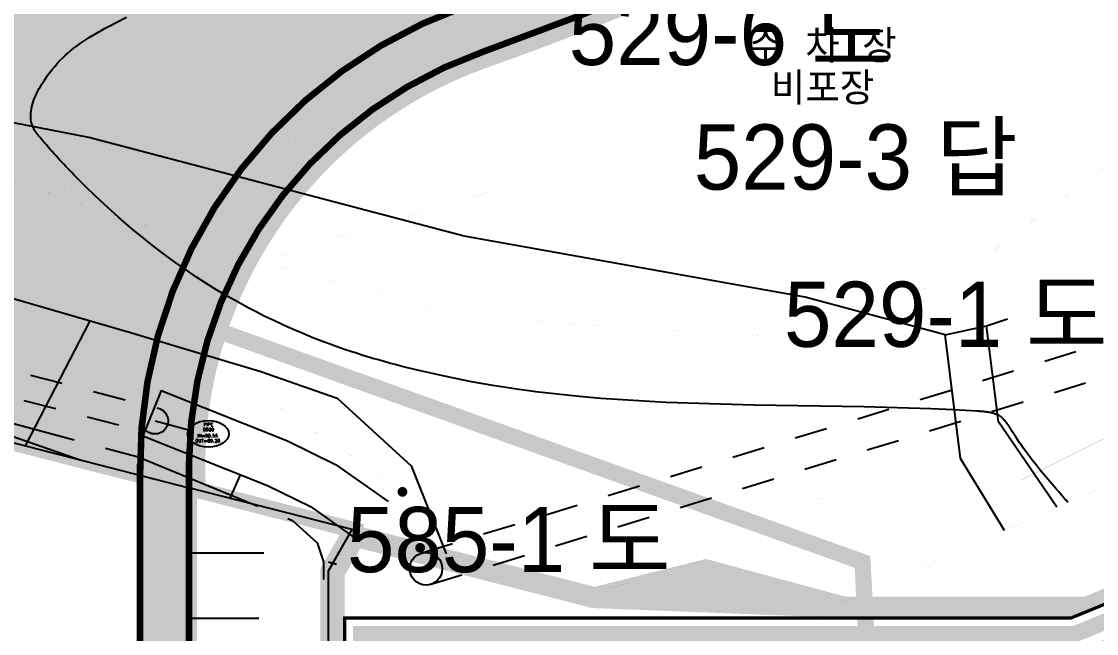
# Model space of a CAD drawing. Header units: millimetres. Extents: x 9 to 403, y 12 to 283.
# Drawn here: x 103.42 to 136.38, y 237.34 to 256.11 of the extents above; entities that cross this region are included whole.
import ezdxf
from ezdxf.enums import TextEntityAlignment as Align

# ---------------------------------------------------------------- set-up
doc = ezdxf.new("R2010")
doc.units = ezdxf.units.MM
for name, pattern in [('AD0023', [6, 5, -1]), ('CENTER', [2, 1.25, -0.25, 0.25, -0.25]), ('HIDDEN', [2, 1, -1]), ('PHANTOM2', [12.5, 10, -0.5, 0.5, -0.5, 0.5, -0.5])]:
    doc.linetypes.add(name, pattern=pattern)
for name, color, linetype in [('-0', 7, 'Continuous'), ('0_상수', 5, 'Continuous'), ('1-5CON', 30, 'Continuous'), ('1-ROAD', 1, 'Continuous'), ('1-TEXT', 7, 'Continuous'), ('1-U형측구', 7, 'Continuous'), ('1-구조물상세', 7, 'Continuous'), ('1-배수관', 134, 'HIDDEN'), ('1-비포장', 1, 'Continuous'), ('1-옹벽', 4, 'Continuous'), ('1-휀스', 7, 'FENCELINE1'), ('AD0023', 1, 'AD0023'), ('CE-SLOP-FILL', 1, 'Continuous'), ('DA001', 3, 'Continuous'), ('LSMD_CONT_LDREG_41500', 1, 'Continuous'), ('가구1', 5, 'Continuous'), ('도로해치', 253, 'Continuous'), ('사업부지', 7, 'Continuous'), ('성토옹벽', 6, 'Continuous'), ('솔리드', 7, 'PHANTOM2')]:
    doc.layers.add(name, color=color, linetype=linetype)
doc.styles.add('ghs', font='romans.shx', dxfattribs={"bigfont": 'ghs.shx'})
doc.styles.add('HY헤드라인', font='H2HDRM.TTF')
doc.linetypes.add('FENCELINE1', pattern='A,0.25,-0.1,[133,ltypeshp.shx,S=0.1,R=0,X=-0.1,Y=0],-0.1,1', length=1.45)

# ---------------------------------------------------------------- blocks, each defined once
blk = doc.blocks.new('사면')
at = {"layer": 'CE-SLOP-FILL', "color": 8}
for p, q in [((298615.1735231939, 360314.5210822361), (298617.4698092385, 360314.5210759303)), ((298615.1735177018, 360312.5210822361), (298617.310812007, 360312.5210763669))]:
    blk.add_line(p, q, dxfattribs=at)
at = {"layer": '가구1', "color": 8, "ltscale": 3}
blk.add_lwpolyline([(298615.173528686, 360316.5210822361), (298615.173504376, 360307.6683904797), (298615.173504376, 360300.3566508733, 0.2213497797253906), (298618.91366314, 360292.3220664743, -0.2213497797352663), (298619.4479715349, 360291.174268703)], format="xyb", dxfattribs=at)
at = {"layer": '가구1', "color": 8, "ltscale": 3, "flags": 128}
blk.add_lwpolyline([(298619.4478098827, 360291.1742687052), (298619.4481263777, 360313.9660454968), (298620.1751263776, 360315.2350454961), (298615.1735286818, 360316.5195574158)], dxfattribs=at)

msp = doc.modelspace()

# ---------------------------------------------------------------- hatches: boundary and pattern name
at = {"layer": '사업부지', "linetype": 'Continuous'}
h = msp.add_hatch(dxfattribs=at)
h.set_pattern_fill('AR-HBONE', color=8, scale=0.1, style=0)
h.set_pattern_definition([(45, (-264162.2288607929, -408044.1227390573), (0, 0.565685424949238), [1.200000000000001, -0.4000000000000004]), (135, (-264161.9460180823, -408043.8398963449), (0, 0.565685424949238), [1.2, -0.4])])
edge = h.paths.add_edge_path()
edge.add_arc((42.12451014179612, 403.1516220995514), 167.8763729078396, 305.04704411984983, 307.70786931805213, ccw=False)
edge.add_arc((86.21545630950357, 343.6343522246285), 93.85116634003488, 299.4516781452446, 303.87560990241093, ccw=False)
edge.add_arc((86.21545632440473, 343.6343521650239), 93.85116628061864, 295.5043352587089, 299.45167815493414, ccw=False)
edge.add_arc((86.21545632440473, 343.6343521445348), 93.85116626187155, 289.50436403232584, 295.5043352643316, ccw=False)
edge.add_arc((122.0577194716396, 242.443418398249), 13.50000000372458, 109.504364028656, 179.5711671861231)
edge.add_line((108.5580975737038, 242.5444588062643), (108.5580712433519, 232.9560848322986))
edge.add_line((108.5580712433519, 232.9560848322986), (108.5580712433519, 225.6443452264472))
edge.add_arc((119.0580712433519, 225.6443452292411), 10.5, 180, 229.9246559549909)
edge.add_arc((111.3325384135904, 216.4619630460917), 1.500000001419938, 3.9239267835000646e-07, 49.92465644921782, ccw=False)
edge.add_line((112.8325384135904, 216.4619630554049), (112.8325384135904, 215.385556758131))
edge.add_arc((119.0580712433519, 225.6443452366917), 12.00000000259576, 180.0000000489142, 238.74858291482678, ccw=False)
edge.add_line((107.0580712433519, 225.6443452264472), (107.0580712433519, 242.5461493290319))
edge.add_line((107.0580712433519, 242.5461493290319), (107.0598004337015, 242.1935692268713))
edge.add_arc((122.0577194716396, 242.4434184019743), 15.00000000262144, 109.5043640337733, 180.9543976849643, ccw=False)
edge.add_arc((86.21545632440473, 343.6343522190406), 92.35116633281284, 289.5043640166975, 295.5043352487222)
edge.add_arc((86.21545632440473, 343.6343521482601), 92.35116626892258, 295.5043352676297, 299.451678163788)
edge.add_arc((86.21545632440473, 343.6343520784109), 92.35116620876262, 299.4516781848099, 303.8661131559016)
edge.add_arc((42.12451014179612, 403.1516223277255), 166.3763730910781, 305.0523343342352, 305.9903592438725)
edge.add_arc((42.12524332363034, 403.1505942444606), 166.375110389872, 305.990363001407, 306.3711597208951)
edge.add_arc((144.3460389103356, 264.3554659585758), 6.00000001322138, 85.62546798903583, 126.37116155438889, ccw=False)
at = {"layer": '솔리드'}
h = msp.add_hatch(color=253, dxfattribs=at)
edge = h.paths.add_edge_path()
edge.add_line((64.08367423970128, 282.5870417121156), (55.60083212215329, 282.5870417093216))
edge.add_line((55.60083212215329, 282.5870417093216), (56.76612620312596, 276.1838504771991))
edge.add_line((56.76612620312596, 276.1838504771991), (56.96147021908189, 275.5762201573058))
edge.add_line((56.96147021908189, 275.5762201573058), (56.97315868992234, 273.8351623134046))
edge.add_line((56.97315868992234, 273.8351623134046), (56.70717270929242, 271.7933946808158))
edge.add_line((56.70717270929242, 271.7933946808158), (56.3130308713379, 270.1164889267935))
edge.add_line((56.3130308713379, 270.1164889267935), (55.93425292033578, 269.422347455035))
edge.add_line((55.93425292033578, 269.422347455035), (39.18300758559133, 267.3951009854032))
edge.add_line((39.18300758559133, 267.3951009854032), (25.72524774331475, 265.8147321732073))
edge.add_line((25.72524774331475, 265.8147321732073), (21.89082052070523, 264.7464956433802))
edge.add_line((21.89082052070523, 264.7464956433802), (15.47544749338056, 262.6152772528409))
edge.add_line((15.47544749338056, 262.6152772528409), (15.47544749338056, 253.874119225639))
edge.add_line((15.47544749338056, 253.874119225639), (24.71161598224069, 254.9066335267677))
edge.add_line((24.71161598224069, 254.9066335267677), (26.3011113728943, 255.0353532123669))
edge.add_line((26.3011113728943, 255.0353532123669), (32.15791005153085, 255.5096454180135))
edge.add_line((32.15791005153085, 255.5096454180135), (36.38042305666829, 255.5020278047128))
edge.add_line((36.38042305666829, 255.5020278047128), (46.55284182984258, 251.7336701785504))
edge.add_line((46.55284182984258, 251.7336701785504), (76.58325885493184, 251.6794938908248))
edge.add_arc((76.55619818229104, 236.6795182681932), 15.00000003118771, 78.46304093438943, 89.89663578860677, ccw=False)
edge.add_line((79.55619821209336, 251.3764567558943), (79.55619821209336, 250.8216539227693))
edge.add_arc((81.5561981971922, 250.8216539199753), 2, 180, 226.7599299931512)
edge.add_line((80.18608470518018, 249.3646745036646), (80.64101714152719, 249.0605974232136))
edge.add_line((80.64101714152719, 249.0605974232136), (96.55001732963945, 244.8925973751872))
edge.add_line((96.55001732963945, 244.8925973751872), (109.0789508696261, 241.6749126610636))
edge.add_arc((122.0561982120934, 242.4437113904684), 13.00000000283957, 109.50436407979521, 183.3903568226307, ccw=False)
edge.add_arc((86.21393503505612, 343.634645113471), 94.35116625476604, 289.5043640466723, 303.8787157517178)
edge.add_arc((42.12371973950292, 403.1508862615852), 168.3751109129444, 305.0453031663802, 307.8752507476966)
edge.add_arc((144.3445176358881, 264.355758964765), 5.999999991632645, 18.07421790772878, 78.9291071887377, ccw=False)
edge.add_arc((180.2132580753031, 276.0616085824846), 31.73053745405447, 198.0742180429171, 211.3369522482945)
edge.add_line((153.1114573653402, 259.559505520138), (156.1008899535599, 261.3797507628157))
edge.add_arc((180.2132581945124, 276.0616083058818), 28.23053742190248, 182.3087426959179, 211.336951702403, ccw=False)
edge.add_arc((158.0007661904755, 275.1660676167636), 5.999999997156491, 126.1506389510659, 182.3087428414468, ccw=False)
edge.add_arc((199.4916721757116, 218.3748101682692), 76.33308041939395, 122.73177354833709, 126.1512910509303, ccw=False)
edge.add_line((158.2178489144507, 282.5870417121156), (137.0631814028683, 282.5870417139782))
edge.add_line((137.0631814028683, 282.5870417139782), (133.6807665701571, 280.3583113921164))
edge.add_arc((86.21393507975961, 343.6346451497926), 79.10116627093758, 284.97397416578605, 306.87544963241874, ccw=False)
edge.add_arc((86.44776192564393, 360.9857282030686), 95.91831179850092, 277.1446857016844, 282.1599337332252, ccw=False)
edge.add_line((98.37763756770516, 265.812199292454), (97.44783203560735, 265.7022857784583))
edge.add_line((97.44783203560735, 265.7022857784583), (91.89151907224084, 267.6660974107041))
edge.add_line((91.89151907224084, 267.6660974107041), (90.01044330257798, 267.8985688236831))
edge.add_line((90.01044330257798, 267.8985688236831), (71.74873097497846, 268.1902366063847))
edge.add_line((71.74873097497846, 268.1902366063847), (68.85864921171094, 272.0771605127781))
edge.add_line((68.85864921171094, 272.0771605127781), (67.40558009106542, 274.7495277949898))
edge.add_line((67.40558009106542, 274.7495277949898), (65.53801833350087, 278.9409176322921))
edge.add_line((65.53801833350087, 278.9409176322921), (64.55770245451356, 281.8246044318481))
edge.add_line((64.55770245451356, 281.8246044318481), (64.08367423970128, 282.5870417055963))
at = {"layer": '솔리드', "linetype": 'Continuous'}
h = msp.add_hatch(dxfattribs=at)
h.set_pattern_fill('CROSS', color=8, scale=3, style=0)
h.set_pattern_definition([(0, (-296696.9569723642, -354727.4611663663), (0.75, 0.75), [0.375, -1.125]), (90, (-296696.7694723642, -354727.6486663663), (-0.7499999999999999, 0.75), [0.375, -1.125])])
edge = h.paths.add_edge_path()
edge.add_line((132.3701780035707, 236.8150489718361), (130.3788605334784, 236.0000489742202))
edge.add_line((130.3788605334784, 236.0000489742202), (127.8685123304102, 233.0523044947009))
edge.add_line((127.8685123304102, 233.0523044947009), (134.974273132052, 231.1980644519032))
edge.add_arc((135.3530137055867, 232.6494622533033), 1.49999999998355, 255.3748733595067, 345.3748733595068)
edge.add_line((136.8044115069869, 232.2707216797686), (137.7386382550548, 235.850836256676))
edge.add_line((137.7386382550548, 235.850836256676), (165.6133562654803, 228.5769609095702))
edge.add_line((165.6133562654803, 228.5769609095702), (164.6794301477574, 224.9979983987693))
edge.add_arc((166.1308279491576, 224.6192578253509), 1.499999999954156, 165.3748733638094, 255.3748733460374)
edge.add_line((165.7520873752736, 223.167860024009), (166.1309459355042, 223.0677668066752))
edge.add_line((166.1309459355042, 223.0677668066752), (164.6159836413652, 217.2621756010163))
edge.add_line((164.6159836413652, 217.2621756010163), (150.9728443079592, 220.8223369922895))
edge.add_arc((150.5941037344245, 219.3709391908893), 1.49999999998355, 75.37487335950675, 165.3748733595068)
edge.add_line((149.1427059330243, 219.7496797644241), (148.9154615867964, 218.8788410756212))
edge.add_line((148.9154615867964, 218.8788410756212), (226.3233443289727, 198.6793438202991))
edge.add_line((226.3233443289727, 198.6793438202991), (229.0411688208777, 197.971162234881))
edge.add_line((229.0411688208777, 197.971162234881), (223.6459461276035, 205.3510073214826))
edge.add_line((223.6459461276035, 205.3510073214826), (224.4532195183646, 205.9411849833383))
edge.add_line((224.4532195183646, 205.9411849833383), (229.6382601203594, 198.8488370702077))
edge.add_line((229.6382601203594, 198.8488370702077), (247.8255485755589, 194.1028135111379))
edge.add_line((247.8255485755589, 194.1028135111379), (240.705720973151, 166.8184292348275))
edge.add_line((240.705720973151, 166.8184292348275), (240.9413488888612, 166.7569424105865))
edge.add_line((240.9413488888612, 166.7569424105865), (232.0283216965116, 132.600713896955))
edge.add_line((232.0283216965116, 132.600713896955), (238.1725724348879, 130.9973789771726))
edge.add_line((238.1725724348879, 130.9973789771726), (235.6728849219588, 121.4181534165806))
edge.add_line((235.6728849219588, 121.4181534165806), (229.5286341835825, 123.0214883364212))
edge.add_line((229.5286341835825, 123.0214883364212), (226.2462162374367, 110.4427072974328))
edge.add_line((226.2462162374367, 110.4427072974328), (221.9843617183004, 111.5548331635479))
edge.add_line((221.9843617183004, 111.5548331635479), (220.4576315927051, 105.7041456418052))
edge.add_line((220.4576315927051, 105.7041456418052), (220.9693092478054, 104.5090782890735))
edge.add_line((220.9693092478054, 104.5090782890735), (204.2784179538802, 97.3627395495829))
edge.add_line((204.2784179538802, 97.3627395495829), (194.5517234001971, 95.46812370679675))
edge.add_line((194.5517234001971, 95.46812370679675), (192.6598351602523, 94.82560470657756))
edge.add_line((192.6598351602523, 94.82560470657756), (177.1782584211986, 98.865503464575))
edge.add_line((177.1782584211986, 98.865503464575), (178.4883340030873, 103.8859347604854))
edge.add_line((178.4883340030873, 103.8859347604854), (178.0534221823408, 103.9994244958331))
edge.add_arc((174.6447570654062, 90.93684429539701), 13.49999997674929, 75.37487353076725, 135.1861170693452)
edge.add_arc((152.6533314913476, 112.7858077935349), 17.50000009944609, 223.5788865521241, 315.1862383782775, ccw=False)
edge.add_line((139.9758775305316, 100.7221365218107), (113.9183488303178, 128.1054396786318))
edge.add_arc((135.2889154406229, 148.4413410053063), 29.5000000002327, 165.3748733599285, 223.5788823728236, ccw=False)
edge.add_line((106.7447586791903, 155.8899056180786), (116.409319440202, 192.9261336334572))
edge.add_arc((108.1847318988374, 195.0723302168013), 8.499999999995753, 345.3748733597984, 56.78516630010513)
edge.add_line((112.8408605458761, 202.1836216622438), (112.8408605458761, 201.7470489728554))
edge.add_line((112.8408605458761, 201.7470489728554), (114.5898605289484, 195.9540489731995))
edge.add_line((114.5898605289484, 195.9540489731995), (113.0298605265642, 188.105048973736))
edge.add_line((113.0298605265642, 188.105048973736), (109.1958605351473, 180.7730489732754))
edge.add_line((109.1958605351473, 180.7730489732754), (102.3668605240608, 170.0360489726705))
edge.add_line((102.3668605240608, 170.0360489726705), (99.3078605237032, 158.1610489726705))
edge.add_line((99.3078605237032, 158.1610489726705), (99.80486053252469, 145.6480489733918))
edge.add_line((99.80486053252469, 145.6480489733918), (102.6728605331817, 138.3410489724307))
edge.add_line((102.6728605331817, 138.3410489724307), (116.1458605232264, 124.1780489726049))
edge.add_line((116.1458605232264, 124.1780489726049), (117.9538605513598, 120.9130489711357))
edge.add_line((117.9538605513598, 120.9130489711357), (121.9418605271575, 113.7110489723096))
edge.add_line((121.9418605271575, 113.7110489723096), (132.1468605249619, 102.9990489724847))
edge.add_line((132.1468605249619, 102.9990489724847), (140.2478605355799, 96.50804897331966))
edge.add_line((140.2478605355799, 96.50804897331966), (147.2718605253111, 89.445048972481))
edge.add_line((147.2718605253111, 89.445048972481), (148.9418605270411, 79.60304897340814))
edge.add_line((148.9418605270411, 79.60304897340814), (151.8628605458151, 78.43204897326052))
edge.add_line((151.8628605458151, 78.43204897326052), (155.079860523584, 77.17604897233525))
edge.add_line((155.079860523584, 77.17604897233525), (155.0038605334784, 89.0780489730356))
edge.add_line((155.0038605334784, 89.0780489730356), (157.204860523584, 93.18504897381047))
edge.add_line((157.204860523584, 93.18504897381047), (166.4058605285908, 95.18304897441396))
edge.add_line((166.4058605285908, 95.18304897441396), (172.1738605352665, 103.5280489713592))
edge.add_line((172.1738605352665, 103.5280489713592), (173.4398605378891, 99.37804897378066))
edge.add_line((173.4398605378891, 99.37804897378066), (171.4838605376507, 92.82204897205213))
edge.add_line((171.4838605376507, 92.82204897205213), (178.411860525849, 88.61604897361815))
edge.add_line((178.411860525849, 88.61604897361815), (177.7508605273987, 84.92604897233525))
edge.add_line((177.7508605273987, 84.92604897233525), (177.9468605371738, 84.77704897305796))
edge.add_line((177.9468605371738, 84.77704897305796), (234.2218605282332, 108.8610489719255))
edge.add_line((234.2218605282332, 108.8610489719255), (242.6848605426575, 130.4990489740563))
edge.add_line((242.6848605426575, 130.4990489740563), (242.0418605508829, 143.3690489732368))
edge.add_line((242.0418605508829, 143.3690489732368), (251.7628605368162, 199.0430489728866))
edge.add_line((251.7628605368162, 199.0430489728866), (243.9418605270411, 196.5350489734379))
edge.add_line((243.9418605270411, 196.5350489734379), (242.5778605345484, 198.0860489723678))
edge.add_line((242.5778605345484, 198.0860489723678), (236.8838605434947, 201.1860489731595))
edge.add_line((236.8838605434947, 201.1860489731595), (229.373860523462, 203.926048972277))
edge.add_line((229.373860523462, 203.926048972277), (222.2438605282304, 210.4660489733038))
edge.add_line((222.2438605282304, 210.4660489733038), (207.3038605447008, 214.586048973532))
edge.add_line((207.3038605447008, 214.586048973532), (186.9438605308613, 217.5960489722607))
edge.add_line((186.9438605308613, 217.5960489722607), (175.1138605328823, 216.7560489714784))
edge.add_line((175.1138605328823, 216.7560489714784), (174.083860531632, 221.3560489720954))
edge.add_line((174.083860531632, 221.3560489720954), (165.9438605460535, 233.1160489726868))
edge.add_line((165.9438605460535, 233.1160489726868), (146.7638605239416, 242.7060489735273))
edge.add_line((146.7638605239416, 242.7060489735273), (136.0351794930256, 238.3150489718361))
edge.add_line((136.0351794930256, 238.3150489718361), (128.6748605372931, 238.3150489718361))
edge.add_line((128.6748605372931, 238.3150489718361), (124.4078605326439, 239.4690489728642))
edge.add_line((124.4078605326439, 239.4690489728642), (120.9908605369354, 238.6160489736764))
edge.add_line((120.9908605369354, 238.6160489736764), (113.5678605439688, 240.5220489731697))
edge.add_line((113.5678605439688, 240.5220489731697), (112.8408605458761, 239.2530489728493))
edge.add_line((112.8408605458761, 239.2530489728493), (112.8408605458761, 217.6445579553662))
edge.add_line((112.8408605458761, 217.6445579553662), (112.8408605458761, 217.0930030537826))
edge.add_line((112.8408605458761, 217.0930030537826), (113.3326932515564, 217.0930030537826))
edge.add_line((113.3326932515564, 217.0930030537826), (113.3326932515564, 239.1193047032981))
edge.add_line((113.3326932515564, 239.1193047032981), (113.8104551131336, 239.9435385172079))
edge.add_line((113.8104551131336, 239.9435385172079), (120.9180834068765, 238.1185163513697))
edge.add_line((120.9180834068765, 238.1185163513697), (128.6650712146155, 237.8150489718361))
edge.add_line((128.6650712146155, 237.8150489718361), (135.6054998450644, 237.8150489718361))
edge.add_line((135.6054998450644, 237.8150489718361), (146.7514598613569, 242.3768200206511))
edge.add_line((146.7514598613569, 242.3768200206511), (165.7408792984869, 232.8821293856423))
edge.add_line((165.7408792984869, 232.8821293856423), (173.3442575383314, 221.8897963866881))
edge.add_line((173.3442575383314, 221.8897963866881), (172.5218308707198, 221.32092524452))
edge.add_line((172.5218308707198, 221.32092524452), (165.0643205245223, 232.1023745533718))
edge.add_line((165.0643205245223, 232.1023745533718), (146.7101947415584, 241.2794189998355))
edge.add_line((146.7101947415584, 241.2794189998355), (135.8022185856906, 236.8150489718361))
edge.add_line((135.8022185856906, 236.8150489718361), (132.3701780035707, 236.8150489718361))

# ---------------------------------------------------------------- linework, layer by layer
at = {"linetype": 'Continuous', "elevation": 85.90268173765944}
msp.add_lwpolyline([(107.7046933521132, 244.7889543450261), (107.1494678307871, 243.3954965458075)], dxfattribs=at)
at = {"layer": '0_상수', "const_width": 0.5, "elevation": 85.90268173765944, "flags": 128}
msp.add_lwpolyline([(103.206769218851, 263.2357207372958), (103.4809559907379, 248.7658162301346), (129.2063374981016, 239.5314085751712), (129.3543761221889, 236.5851180539872), (122.9194049579754, 229.9269173600302), (120.5845941676024, 220.3680639609635), (124.7780604938242, 196.9712959775758), (139.5290909883414, 192.8042624591441), (138.8227666940737, 190.0975082351766)], dxfattribs=at)
at = {"layer": '1-5CON', "color": 8, "linetype": 'Continuous', "elevation": 175.9026817376594}
msp.add_lwpolyline([(135.5057928015093, 241.3588972962285), (135.4786577124695, 241.3888757522042), (135.4462564636568, 241.425022053049), (135.4140025873284, 241.4613061309616), (135.381870378981, 241.4977071159343), (135.3498341937164, 241.5342041342343), (135.3178683419327, 241.5707763149227), (135.2243426193098, 241.6780876978124), (135.1309793491463, 241.7856859429563), (135.0695882786612, 241.8567070453252), (135.0083395291666, 241.9278981624926), (134.9472689975599, 241.9992820699523), (134.8864126403431, 242.0708815404038), (134.8258063693146, 242.1427193530659), (134.765486111174, 242.2148182825009), (134.7054877479176, 242.2872011032711), (134.6458472807507, 242.3598905936639), (134.5866005618672, 242.4329095273102), (134.5277835626702, 242.5062806797038), (134.4694321651558, 242.5800268282006), (134.4115823407273, 242.6541707492257), (134.3542699713806, 242.72873521641), (134.2975310285191, 242.8037430089722), (134.2414013643364, 242.8792168968181), (134.1859169651369, 242.9551796600978), (134.1311137278179, 243.0316540743048), (134.0770275939802, 243.1086629149328), (134.0236944903235, 243.1862289565439), (133.9711502839426, 243.2643749764944), (133.9194309760431, 243.3431237512092), (133.8576363523106, 243.4395658499385), (133.7971655626396, 243.5369650390754), (133.7864892084698, 243.5542200435708), (133.7758222420315, 243.571480723546), (133.7651486445765, 243.5887349308292), (133.7544523526529, 243.6059705153863), (133.7437173624138, 243.6231753299768), (133.7329276402096, 243.6403372199098), (133.7220671523909, 243.6574440416704), (133.7111198653082, 243.6744836414988), (133.7000697155098, 243.6914438730861), (133.6889007140497, 243.708312583604), (133.6775968123774, 243.7250776230181), (133.6661419619421, 243.7417268450196), (133.6545201141934, 243.75824809678), (133.6427152950863, 243.7746292319904), (133.6307114113669, 243.7908581006164), (133.6184924740891, 243.8069225498299), (133.6060424198012, 243.8228104305277), (133.593345244656, 243.8385095973323), (133.5803848852019, 243.8540078964839), (133.5671453077892, 243.869293182605), (133.5536105085711, 243.8843533019359), (133.5349712718825, 243.9043073807667), (133.5157389093737, 243.9238093835125), (133.5107528914313, 243.928790753224), (133.5057253290514, 243.9337347172956), (133.5006551791529, 243.9386375224973), (133.4955412794451, 243.9434954100112), (133.4903824676375, 243.9483046238134), (133.4851776410441, 243.9530614088113), (133.4799256820778, 243.9577620136375), (133.4746253688435, 243.9624026794742), (133.469275673161, 243.966979649366), (133.4638754029373, 243.9714891719456), (133.4584234554867, 243.9759274874638), (133.4529186685185, 243.9802908436219), (133.4473599244455, 243.9845754853274), (133.4417460907797, 243.9887776546935), (133.4360760201315, 243.9928935975591), (133.430348609815, 243.9969195579002), (133.4245626826386, 244.0008517815555), (133.4187171508173, 244.0046865115697), (133.4128108520607, 244.0084199928502), (133.4068426389794, 244.0120484693731), (133.4008114237885, 244.0155681879083), (133.3925374497275, 244.0201931618909), (133.3841431934933, 244.024603899085), (133.381924917231, 244.0257507930334), (133.3796988774637, 244.0268836063157), (133.3774653722147, 244.0280027244995), (133.3752246697048, 244.0291085350151), (133.3729770679573, 244.0302014224986), (133.3707229096989, 244.031281770655), (133.3684623886446, 244.0323499706398), (133.3661958922247, 244.0334064033638), (133.3639236439566, 244.0344514571885), (133.3616459567646, 244.035485518613), (133.359363128672, 244.0365089722733), (133.3570754428009, 244.0375222046683), (133.3547832120756, 244.0385256004344), (133.3524866600136, 244.0395195488642), (133.3501861442427, 244.0405044327314), (133.3478819329838, 244.0414806385348), (133.345574309359, 244.0424485499794), (133.3432635862927, 244.0434085610146), (133.3409500320057, 244.0443610488261), (133.3386339296202, 244.0453064027066), (133.3363155920605, 244.0462450082238), (133.3087758321861, 244.0573098636056), (133.2810015578369, 244.067532829457), (133.2553792644838, 244.076218713523), (133.229577471743, 244.0842590587969), (133.203604822288, 244.0916841071854), (133.1774698395828, 244.0985240875567), (133.1511811812023, 244.1048092352981), (133.1247474451164, 244.1105697885911), (133.0981771994929, 244.115835977235), (133.0714790423016, 244.1206380384798), (133.0446615715126, 244.125006204919), (133.0177334148983, 244.12897071194), (132.9907031406264, 244.1325617939989), (132.9635793615679, 244.135809683689), (132.936370675693, 244.1387446191917), (132.9090856511692, 244.1413968331004), (132.881732915769, 244.1437965580086), (132.8543210823635, 244.1459740293036), (132.8268586744169, 244.1479594814415), (132.7993543793062, 244.1497831516723), (132.7718167502979, 244.1514752716581), (132.7442543704609, 244.153066075855), (132.716675822864, 244.154585798719), (132.0068222184281, 244.1926407557736), (131.2976685960392, 244.2236689240495), (130.6167679030995, 244.2479645875106), (129.9366087515454, 244.267698109598), (129.257238571773, 244.2838340443383), (128.5787048388819, 244.2973369485522), (127.9010549534659, 244.3091713790606), (127.2243364353279, 244.3203018908213), (126.5485966701607, 244.3316930378611), (125.873883162866, 244.3443093797947), (125.2002433289389, 244.3591154706488), (124.5277246434788, 244.3770758644501), (123.856374551783, 244.3991551217447), (123.1862404693464, 244.4263177937652), (122.517369901071, 244.4595284410576), (121.8498102475504, 244.4997516167174), (121.1836089838843, 244.5479518766339), (120.5188135702709, 244.6050937785591), (119.8554714520077, 244.6721418765197), (119.1936300743918, 244.7500607264052), (118.5333368678192, 244.8398148868988), (117.874639337192, 244.9423689129586), (117.2175848682026, 245.0586873567487), (116.3899127293924, 245.2241897596801), (115.5650125939945, 245.4147228267799), (115.3934258122543, 245.4554991493757), (115.2220075626473, 245.4974113390605), (115.0507820744614, 245.5404849010343), (114.8797735620836, 245.5847453488792), (114.7090062100987, 245.6302181915204), (114.5385042626957, 245.6769289416085), (114.3682918895582, 245.7249031024809), (114.1983933199743, 245.7741661886508), (114.0288327236275, 245.824743709975), (113.8596343596081, 245.876661173516), (113.6908224125008, 245.9299440928559), (113.5224210817913, 245.9846179769198), (113.3544545669655, 246.0407083318393), (113.1869470675091, 246.0982406711961), (113.0199228425125, 246.1572405057783), (112.8534060616593, 246.2177333435799), (112.6874208946327, 246.2797446935261), (112.5219916154246, 246.3433000682677), (112.357142378817, 246.4084249767299), (112.1928974289993, 246.4751449269066), (112.0292809803585, 246.543485429586), (111.5900637407402, 246.7321120356033), (111.1557634372811, 246.9328809645782), (110.8845986027817, 247.0638527809466), (110.615480696092, 247.1994103840376), (110.3484605897764, 247.3394449134181), (110.083589141498, 247.4838475095863), (109.8209172387222, 247.6325093102465), (109.5604958285193, 247.7853214596222), (109.3023757089476, 247.9421750916923), (109.0466078121761, 248.1029613506804), (108.7932430107693, 248.2675713724281), (108.5423321921925, 248.4358963020901), (108.2939261992077, 248.6078272736455), (108.0480759937863, 248.7832554294552), (107.804832403789, 248.9620719100172), (107.5642463315825, 249.1441678521047), (107.3263686348299, 249.3294343962158), (107.0912502307991, 249.517762686574), (106.8589419920544, 249.7090438562269), (106.6294948209623, 249.9031690493981), (106.4029595453839, 250.1000294047232), (106.179387112389, 250.2995160617689), (105.9588283498387, 250.5015201582397), (105.6770642001728, 250.766337197722), (105.4005288232664, 251.0350139173503), (105.3377179403404, 251.0965099935244), (105.2751678426365, 251.158227911667), (105.2128728975157, 251.2201781854789), (105.1508274574379, 251.282371330523), (105.0890259344677, 251.3448178567747), (105.0274626214604, 251.4075282807286), (104.9661319453816, 251.4705131132911), (104.9050282735924, 251.5337828700254), (104.8441459585528, 251.5973480646322), (104.7834793378214, 251.6612192098806), (104.723022838364, 251.7254068176086), (104.6627707828383, 251.7899214052419), (104.6027175982098, 251.8547734846185), (104.5428575326304, 251.9199735694389), (104.4831850726704, 251.9855321734036), (104.4236945707897, 252.0514598083506), (104.3643803198437, 252.1177669907744), (104.3052367616991, 252.1844642325128), (104.2462582190136, 252.2515620472665), (104.1874390740494, 252.3190709487359), (104.1287737239699, 252.3870014515529), (104.0616575230459, 252.4654098064462), (103.9947287787298, 252.5444004335264), (103.9861656923393, 252.5545328040431), (103.9776232887606, 252.5646796696643), (103.9691103745798, 252.5748435049142), (103.960635726581, 252.5850267759348), (103.9522081662516, 252.5952319544564), (103.9438364852766, 252.6054615084837), (103.9355295051436, 252.6157179116095), (103.9272959877352, 252.6260036309073), (103.9191447992424, 252.6363211381073), (103.9110846419434, 252.6466728993515), (103.9031243969301, 252.6570613882328), (103.8952728409866, 252.6674890736873), (103.8875388105015, 252.6779584255825), (103.8799310375551, 252.6884719109918), (103.8724583287338, 252.699032003508), (103.8651295502285, 252.7096411729987), (103.8579534490208, 252.7203018837432), (103.8509388614992, 252.7310166149224), (103.8440945644478, 252.7417878280218), (103.8374293793539, 252.7526179966341), (103.8309520979027, 252.7635095896954), (103.7919438977341, 252.8315530880178), (103.7608630110125, 252.9021566179405), (103.740155016313, 252.9630511360998), (103.7246042389969, 253.0254609393711), (103.713999246488, 253.0892426562319), (103.7081285615067, 253.1542529179538), (103.7067807514767, 253.2203483446325), (103.709744398723, 253.2873855703334), (103.7168080408672, 253.3552212226028), (103.7277602602343, 253.4237119261931), (103.7423896093468, 253.4927143095816), (103.7604846407274, 253.5620850012461), (103.7818338621954, 253.6316806305955), (103.8062259156803, 253.701357822382), (103.8334492941002, 253.7709732078771), (103.8632926244835, 253.8403834118332), (103.8955443997482, 253.9094450627277), (103.9299932022194, 253.9780147890384), (103.9664275993208, 254.0459492173801), (104.004636128674, 254.1131049762304), (104.0444074024061, 254.1793386940668), (104.0855298985342, 254.2445069975043), (104.1277922291855, 254.3084665168832), (104.2438453037838, 254.4766920129592), (104.3650746692518, 254.6341198854903), (104.4431460399727, 254.7288876115168), (104.52309541894, 254.8197689954947), (104.6048415948252, 254.9069489673535), (104.688303371201, 254.9906124505038), (104.77339955164, 255.0709443758066), (104.860048954616, 255.1481296666722), (104.9481703837017, 255.222353252099), (105.0376826722721, 255.2938000592227), (105.1285045791964, 255.3626550142477), (105.2205549527506, 255.429103048035), (105.3137525965075, 255.4933290784071), (105.4080163140396, 255.5555180436755), (105.5032649238209, 255.6158548616628), (105.5994172294239, 255.6745244660239), (105.6963920195202, 255.7317117811004), (105.7941081423859, 255.7876017330969), (105.8924844015936, 255.8423792510117), (105.9914395709137, 255.8962292573239), (106.09089246882, 255.9493366866196), (106.1907619435887, 256.0018864613781), (106.29096676899, 256.0540635078038), (106.6436032105784, 256.2365588820363)], dxfattribs=at)
at = {"layer": '1-ROAD', "elevation": 85.90268173765944}
for points in [[(133.5581181098322, 240.4927459764118), (132.2116933215956, 242.7027397793541), (131.744693299065, 246.4927397803227), (127.4446933020453, 247.6477397805835), (116.9956933159928, 249.5267397812391), (105.4916933227877, 252.5467397798608), (99.65469331038992, 253.6807397804047), (99.04769331706564, 257.3307397798459)], [(79.02669330431024, 256.2777397804717), (83.47169331205885, 253.7147397813211), (95.64869329823057, 249.3237397805611), (102.8256932993035, 247.7167397807176), (106.7696933050255, 246.5707397791381), (110.7566933382849, 245.3757397807027), (113.0976933140854, 244.5507397814478), (115.3716933180193, 242.4747397801663), (116.4394293625454, 239.783311448508)], [(131.744693299065, 246.4927397803227), (133.0056933362583, 246.77473977998), (133.6516933043102, 246.9827397805462)], [(135.1653392810921, 241.208065241092), (133.3786933173041, 243.8267397801216), (133.0056933362583, 246.77473977998)]]:
    msp.add_lwpolyline(points, dxfattribs=at)
at = {"layer": '1-U형측구', "elevation": 85.90268173765944}
for points in [[(107.7046933223108, 244.7887397794808), (111.5796933223108, 243.2447397797192), (113.0476933021645, 242.5227397805835), (114.6646933008532, 241.3807397805909)], [(107.1494678009848, 243.3952819821249), (110.970154066811, 241.872923377418), (112.2792554248671, 241.2290738024573), (113.7993710388045, 240.1554980142797)]]:
    msp.add_lwpolyline(points, dxfattribs=at)
at = {"layer": '1-구조물상세', "linetype": 'Continuous'}
msp.add_line((110.1323617149691, 242.2067430880676), (109.8156915505032, 241.4842755687247), dxfattribs=at)
at = {"layer": '1-구조물상세', "linetype": 'Continuous', "elevation": 85.90268173765944}
msp.add_lwpolyline([(107.5196933050255, 243.8557397802184), (108.5458629478316, 243.5790914739306)], dxfattribs=at)
at = {"layer": '1-구조물상세', "linetype": 'Continuous'}
msp.add_ellipse((109.1497811575035, 243.4599260962392), major_axis=(-0.6311817647027782, 0), ratio=0.6493933918960952, dxfattribs=at)
at = {"layer": '1-배수관'}
for p, q in [((115.6785443921189, 239.801596660615), (149.8935444105963, 250.3375966590653)), ((115.9728422213892, 238.8458829014386), (150.1878422249655, 249.3818828998889)), ((90.14718120289842, 248.7779118106524), (107.6201812375883, 244.2429118105034)), ((89.94620539737741, 248.0035677491511), (107.419205402265, 243.4685677490021))]:
    msp.add_line(p, q, dxfattribs=at)
msp.add_circle((107.5196933050255, 243.8557397802184), 0.4000000000132014, dxfattribs=at)
at = {"layer": '1-배수관', "linetype": 'Continuous'}
msp.add_circle((115.8256932993035, 239.3237397805611), 0.4999999999985583, dxfattribs=at)
at = {"layer": '1-비포장', "elevation": 85.90268173765944}
msp.add_lwpolyline([(105.5086932976345, 246.9007397801439), (103.5381493915419, 243.0964759527529)], dxfattribs=at)
at = {"layer": '1-옹벽', "linetype": 'Continuous', "const_width": 0.15, "elevation": 85.90268173765944}
for points in [[(115.0278844882349, 241.6807251735414, 1), (115.1778844941954, 241.6807251735414, 1)], [(115.5697122563223, 239.9642104827623, 1), (115.7197122473816, 239.9642104827623, 1)]]:
    msp.add_lwpolyline(points, format="xyb", close=True, dxfattribs=at)
at = {"layer": '1-휀스', "elevation": 85.90268173765944}
msp.add_lwpolyline([(113.0836933006148, 239.4537397804494), (112.8326970536808, 239.5270957131694)], dxfattribs=at)
at = {"layer": 'AD0023', "color": 8, "elevation": 85.90268173765944, "flags": 128}
msp.add_lwpolyline([(71.5264512945513, 253.0540451011444), (77.18203688157598, 250.380851909035), (88.53693688405554, 247.6090519097457), (94.8647368897299, 245.9969519111152), (107.0060368825297, 242.7530519100661), (111.7322368819813, 240.8072519092644), (112.4883368809323, 240.114851911069), (112.6817369063, 239.5332519099871), (112.6810243923763, 238.9892119127149)], dxfattribs=at)
at = {"layer": 'DA001', "color": 8, "elevation": 85.90268173765944, "flags": 128}
msp.add_lwpolyline([(97.51952216518919, 244.598015758657), (97.83333689464132, 244.7514519090588), (98.42303687823812, 244.7685519107441), (99.2222369064192, 244.7489519105117), (105.2239730556111, 242.6637367489571)], dxfattribs=at)
at = {"layer": 'LSMD_CONT_LDREG_41500', "color": 7, "linetype": 'Continuous', "const_width": 0.00026, "elevation": 85.90268173765944, "flags": 128}
for points in [[(138.6111205709248, 282.5870417137454), (139.2320772558531, 272.2875043509235), (140.4610772561363, 265.3765043504942), (124.9590772558084, 255.5635043495973), (104.2040772559202, 250.843504350673), (102.3590772553079, 251.4525043498548), (98.02107725572648, 259.5755043494688), (89.97607725580099, 267.396504349989), (119.4200772559933, 272.7305043507191), (135.2540772557339, 282.3235043491992), (135.5554240493301, 282.5870417137454)], [(79.5570772560394, 197.9015043508667), (79.5570772560394, 249.7815043498236), (80.64707725583219, 249.0615043510739), (96.55707725615582, 244.8915043492276), (113.5670772558159, 240.5215043501636), (112.8370772553689, 239.2615043500961), (112.8370772553689, 203.7115043495256)]]:
    msp.add_lwpolyline(points, dxfattribs=at)
for points in [[(141.2730772561125, 260.8095043505715), (139.7330772560171, 259.9235043506893), (128.5580772553302, 254.725504350016), (118.49807725574, 251.1005043501324), (110.6680772557237, 248.7545043508695), (109.9730772553092, 248.9395043496448), (104.2040772559202, 250.843504350673), (124.9590772558084, 255.5635043495973), (140.4610772561363, 265.3765043504942), (141.2730772561125, 260.8095043505715)], [(49.22707725602311, 257.8685043511038), (60.17507725582334, 262.551504349493), (69.16607725527945, 260.2965043503615), (78.74807725573999, 253.4885043501678), (83.1590772559947, 252.2725043502693), (92.94607725554022, 252.1605043504793), (102.7550772558978, 250.5225043500947), (127.74807725574, 241.4905043505538), (132.3600772554136, 241.1895043495866), (144.9720772560767, 247.4965043496164), (145.3020772562094, 245.7175043504509), (128.6730772554373, 238.3165043500309), (124.406077255503, 239.470504351059), (114.4970772554597, 242.1515043508667), (111.2590772557386, 244.3005043492127), (101.7160772559663, 247.562504349317), (91.2400772553018, 250.0535043496462), (81.13507725578609, 249.779504349554), (76.91207725555512, 251.5695043504644), (68.53507725615862, 257.9665043502288), (60.13907725551041, 260.7325043492425), (57.28107725550296, 259.2095043510022), (49.22707725602311, 257.8685043511038)], [(110.6680772557237, 248.7545043508695), (118.49807725574, 251.1005043501324), (128.5580772553302, 254.725504350016), (139.7330772560171, 259.9235043506893), (141.2730772561125, 260.8095043505715), (141.7720772558904, 258.007504349615), (142.3390772556967, 256.7455043495689), (141.7590772556222, 255.510504350165), (132.371077255354, 248.4445043505226), (127.3480772553092, 246.3905043508681), (117.12807725557, 247.0375043508071), (110.6680772557237, 248.7545043508695)], [(102.3590772553079, 251.4525043498548), (104.2040772559202, 250.843504350673), (109.9730772553092, 248.9395043496448), (117.12807725557, 247.0375043508071), (127.3480772553092, 246.3905043508681), (132.371077255354, 248.4445043505226), (141.7590772556222, 255.510504350165), (142.3390772556967, 256.7455043495689), (143.9020772557786, 253.2675043494497), (144.9720772560767, 247.4965043496164), (132.3600772554136, 241.1895043495866), (127.74807725574, 241.4905043505538), (102.7550772558978, 250.5225043500947), (102.3590772553079, 251.4525043498548)], [(78.3420772552571, 250.6015043500635), (77.1250772560096, 251.4135043509128), (76.91207725555512, 251.5695043504644), (81.13507725578609, 249.779504349554), (91.2400772553018, 250.0535043496462), (101.7160772559663, 247.562504349317), (111.2590772557386, 244.3005043492127), (114.4970772554597, 242.1515043508667), (113.5660772557102, 240.5235043502586), (96.5580772553302, 244.8915043492276), (80.6490772552869, 249.0595043507461), (78.3420772552571, 250.6015043500635)], [(112.838077255591, 208.6155043505538), (113.7340772552496, 209.5595043508043), (120.8890772555104, 229.3055043500905), (125.0080772554583, 235.1345043501175), (128.6730772554373, 238.3165043500309), (145.3020772562094, 245.7175043504509), (146.7620772561139, 242.7075043507326), (130.3770772554061, 236.0015043505524), (127.4270772562094, 232.5375043508653), (123.996077255354, 228.5085043497207), (122.5420772554434, 220.6555043496597), (119.0740772560902, 210.2955043501976), (115.4940772559574, 206.793504349928), (112.8390772556967, 201.7485043501771), (112.838077255591, 208.6155043505538)], [(113.5660772557102, 240.5235043502586), (114.4970772554597, 242.1515043508667), (124.406077255503, 239.470504351059), (120.9890772561856, 238.6175043508234), (113.5660772557102, 240.5235043502586)], [(112.8390772556967, 239.2545043509277), (113.5660772557102, 240.5235043502586), (120.9890772561856, 238.6175043508234), (124.406077255503, 239.470504351059), (128.6730772554373, 238.3165043500309), (125.0080772554583, 235.1345043501175), (120.8890772555104, 229.3055043500905), (113.7340772552496, 209.5595043508043), (112.8390772556967, 208.6165043507759), (112.8390772556967, 208.6175043508816), (112.8390772556967, 239.2545043509277)]]:
    msp.add_lwpolyline(points, close=True, dxfattribs=at)
at = {"layer": 'LSMD_CONT_LDREG_41500', "color": 1, "linetype": 'Continuous', "const_width": 0.3, "elevation": 85.90268173765944, "flags": 128}
msp.add_lwpolyline([(174.0838605316902, 221.3560489720372), (165.9438605459953, 233.116048972745), (146.7638605239416, 242.7060489735273), (136.0351794930256, 238.3150489718361), (128.6748605372931, 238.3150489718361), (124.4078605326439, 239.4690489728642), (120.9908605369354, 238.6160489736764), (113.5678605439688, 240.5220489731697), (112.8408605458761, 239.2530489728493), (112.8408605458761, 217.6445579553662), (112.8408605458761, 208.616048972745), (112.8408605458761, 201.7470489727972), (114.5898605289484, 195.9540489731995), (113.0298605265642, 188.105048973736), (109.1958605351473, 180.7730489733336), (102.3668605240608, 170.0360489726705), (99.3078605237032, 158.1610489726705), (99.80486053252469, 145.6480489733336)], dxfattribs=at)
at = {"layer": '가구1', "color": 8, "linetype": 'CENTER', "ltscale": 3, "const_width": 0.5, "flags": 128}
msp.add_lwpolyline([(277.7982979293528, 49.07416832887668), (260.6676932449999, 44.66173985016633), (256.9106932457152, 43.10773984876562), (250.180693256444, 49.86773984947342), (211.2056932475033, 45.89973985006202), (194.44569325704, 55.69073984840054), (187.7306932534638, 63.17773984906364), (180.837693246788, 68.56373984900404), (173.6886932726565, 71.6707398497789), (162.4936932500067, 74.1837398491158), (155.0716932590666, 77.17673984889973), (151.8546932514372, 78.4327398498832), (148.9336932476225, 79.60373984997261), (147.2636932607355, 89.44573985015143), (140.2396932568016, 96.50873984930206), (132.1386932607355, 102.9997398496895), (121.9336932625237, 113.7117398490487), (117.94569325704, 120.9137398486315), (116.1376932736101, 124.1787398482962), (102.6646932538214, 138.3417398498683), (99.79669325310613, 145.6487398508294), (99.2996932591858, 158.1617398501663), (102.3586932446423, 170.0367398501663), (109.1876932557287, 180.7737398508294), (113.0216932620468, 188.1057398493691), (114.5816932495298, 195.954739849764), (112.8326932515564, 201.7477398484303), (112.832267793602, 208.6146862252905), (112.8326932515564, 239.2537398503451), (113.5596932496491, 240.5227398497342), (96.55169324833776, 244.8907398485868), (80.64269325394059, 249.0587398500471), (79.55769324559594, 249.7837398496746), (79.55769324559594, 181.3507398485496), (71.33169324952985, 181.7377398486539), (40.32569325227166, 59.81273984884012), (39.33634852129842, 57.73170948562313), (30.83853483456994, 39.8570417340203)], dxfattribs=at)
at = {"layer": '가구1', "color": 8, "linetype": 'CENTER', "ltscale": 3, "const_width": 0.5}
msp.add_lwpolyline([(108.558095562047, 241.8087765897914), (108.5580712433519, 232.9560848322986), (108.5580712433519, 225.6443452264472, 0.2213497797253906), (112.29823000986, 217.6097608271344, -0.2213497797352663), (112.8325384135904, 216.4619630554049)], format="xyb", dxfattribs=at)
at = {"layer": '도로해치', "color": 8, "flags": 128}
for points in [[(79.55769324559594, 197.9994387232988), (79.55769324559594, 205.0893602582915), (79.55163942534352, 205.0877338989927, -0.3781103823446915), (80.8648994292679, 206.5760645668312, 0.3781103823529844), (90.05771947163964, 216.9943792342498), (90.05771947163964, 236.6792253132268, 0.2672132079653882), (83.33981283265973, 248.3519803208588), (96.55151219922925, 244.8906462963029), (108.558095562047, 241.8071117203041), (108.5580712433519, 232.9560848322986), (108.5580712433519, 225.6443452264472, 0.2213497797253906), (112.29823000986, 217.6097608271344, -0.2213497797149131), (112.8325384135904, 216.4619630554049), (112.8325384135904, 215.385556758131), (112.8325122024479, 215.38556070787), (112.8325122024479, 203.915958275768)], [(79.55771945673848, 197.9995908315583, -1.04096640557e-05), (79.55771945673848, 197.9996532897754), (79.55771945673848, 197.9996532897754), (79.55771945673848, 197.9996532897754), (79.55769324559594, 197.9996532897754), (79.55769324559594, 205.0895748219742), (79.55163942534352, 205.0879484636067, -0.3781103823446915), (80.8648994292679, 206.5762791314452, 0.3781103823529844), (90.05771947163964, 216.9945937988638), (90.05771947163964, 236.6794398797034, 0.2672132079653882), (83.33981283265973, 248.3521948873355), (96.55151219922925, 244.8908608599855), (108.558095562047, 241.8073262867807), (108.5580712433519, 232.956299397844), (108.5580712433519, 225.6445597901298, 0.2213497797253906), (112.29823000986, 217.6099753936111, -0.2213497797149131), (112.8325384135904, 216.4621776200189), (112.8325384135904, 215.385771322745), (112.8325122024479, 215.3857752734153), (112.8325122024479, 203.9161728413134), (112.8325384135904, 203.9162102218075)]]:
    msp.add_lwpolyline(points, format="xyb", dxfattribs=at)
at = {"layer": '사업부지', "color": 8, "linetype": 'Continuous', "flags": 128}
msp.add_lwpolyline([(144.8036938931408, 270.337986499752, 0.2, 0.2, -0.0116105618111562), (138.5273205216589, 265.7144556257232, 0.2, 0.2, -0.0193054416059061), (132.3610751356545, 261.911507889378, 0.2, 0.2, -0.0172252358835446), (126.625834184474, 258.9287279515817, 0.2, 0.2, -0.0261857959588337), (117.5503576125565, 255.1687352598934, 0.2, 0.2, 0.3156192795315476), (108.5580975737038, 242.5444588062643, 0.2, 0.2, 0), (108.5580712433519, 232.9560848322986, 0.2, 0.2, 0), (108.5580712433519, 225.6443452264472, 0.2, 0.2, 0.2213497797253906), (112.29823000986, 217.6097608271344, 0.2, 0.2, -0.2213497797149131), (112.8325384135904, 216.4619630554049, 0.2, 0.2, 0), (112.8325384135904, 215.385556758131, 0.2, 0.2, -0.2621053124808501), (107.0580712433519, 225.6443452264472, 0.2, 0.2, 0), (107.0580712433519, 242.5461493290319, 0.2, 0.2, 0), (107.0598004337015, 242.1935692268713, 0.2, 0.2, -0.3222687361992715), (117.0495396133127, 256.5826593532516, 0.2, 0.2, 0.026185795958866), (125.9799651231232, 260.2825570122628, 0.2, 0.2, 0.0172252358835427), (131.6235411192837, 263.2176639155774, 0.2, 0.2, 0.0192639886473972), (137.6785233940544, 266.9512990105255, 0.2, 0.2, 0.0040929286394107), (139.8954387630882, 268.5338559055059, 0, 0, 0), (139.8954387630882, 268.5338559055059, 0.2, 0.2, 0.0016615406630207), (140.7879567917051, 269.1866202379866, 0.2, 0.2, -0.1796837819470698)], format="xyseb", close=True, dxfattribs=at)
at = {"layer": '사업부지', "color": 8, "linetype": 'Continuous', "ltscale": 10, "const_width": 0.2, "flags": 128}
for points in [[(144.8036938931408, 270.337986499752, -0.0116105618111562), (138.5273205216589, 265.7144556257232, -0.0193054416059061), (132.3610751356545, 261.911507889378, -0.0172252358835446), (126.625834184474, 258.9287279515817, -0.0261857959588337), (117.5503576125565, 255.1687352598934, 0.3156192795315476), (108.5580975737038, 242.5444588062643), (108.5580712433519, 232.9560848322986), (108.5580712433519, 225.6443452264472, 0.2213497797253906), (112.29823000986, 217.6097608271344, -0.2213497797149131), (112.8325384135904, 216.4619630554049), (112.8325384135904, 215.385556758131)], [(139.8954387630882, 268.5338559055059, -0.0040929286394107), (137.6785233940544, 266.9512990105255, -0.0192639886473972), (131.6235411192837, 263.2176639155774, -0.0172252358835427), (125.9799651231232, 260.2825570122628, -0.026185795958866), (117.0495396133127, 256.5826593532516, 0.3222687361992715), (107.0598004337015, 242.1935692268713), (107.0580712433519, 242.5461493290319), (107.0580712433519, 225.6443452264472, 0.26210531248085), (112.8325384135904, 215.385556758131, 0.26210531248085)], [(107.0580712433519, 242.1927030568301), (107.0580712433519, 225.6445597901298, 0.26210531248085), (112.8325384135904, 215.385771322745)], [(108.558095562047, 241.8074663344129), (108.5580712433519, 232.956299397844), (108.5580712433519, 225.6445597901298, 0.2213497797253906), (112.29823000986, 217.6099753936111, -0.2213497797149131), (112.8325384135904, 216.4621776200189), (112.8325384135904, 215.385771322745)]]:
    msp.add_lwpolyline(points, format="xyb", dxfattribs=at)
at = {"layer": '사업부지', "color": 8, "linetype": 'PHANTOM2', "ltscale": 10, "const_width": 0.3, "flags": 128}
msp.add_lwpolyline([(277.7982978720764, 49.07416831094872), (260.6676932771305, 44.66173985086482), (256.9106932778458, 43.10773984946411), (250.1806932587723, 49.86773985017192), (211.2056932647328, 45.89973985076051), (194.4456932593683, 55.69073985003035), (187.7306932557921, 63.17773985069346), (180.8376932640175, 68.56373985063385), (173.6886932749848, 71.67073984954607), (162.4936932672362, 74.18373985167693), (155.0716932613949, 77.1767398486669), (151.8546932537655, 78.43273985151302), (148.933693264852, 79.6037398506711), (147.2636932630638, 89.44573985084992), (140.2396932591299, 96.50873984906923), (132.1386932630638, 102.999739850388), (121.933693264852, 113.7117398506786), (117.9456932593683, 120.91373984933), (116.1376932610373, 124.1787398489947), (102.6646932561497, 138.3417398505668), (99.79669325543443, 145.6487398515279), (99.29969327641527, 158.1617398499335), (102.3586932618717, 170.0367398508648), (109.187693258057, 180.7737398515279), (113.0216932643751, 188.1057398500676), (114.5816932667593, 195.9547398495312), (112.8326932538847, 201.7477398491288), (112.8322677959303, 208.6146862278516), (112.8326932538847, 239.2537398510436), (113.5596932668785, 240.522739851364), (96.55169326556722, 244.890739848354), (80.6426932562689, 249.0587398507456), (79.55769327772657, 249.7837398503731), (79.55769327772657, 181.3507398511107), (71.33169326675932, 181.737739851215), (40.32569325459997, 59.81273984953862), (39.33634853852789, 57.73170948725294), (30.83843282354871, 39.85682714030247)], dxfattribs=at)
at = {"layer": '사업부지', "color": 8, "linetype": 'Continuous', "const_width": 0.2, "flags": 128}
msp.add_lwpolyline([(108.558095562047, 241.8074663344129), (108.5580712433519, 232.956299397844), (108.5580712433519, 225.6445597901298, 0.2213497797253906), (112.29823000986, 217.6099753936111, -0.2213497797149131), (112.8325384135904, 216.4621776200189), (112.8325384135904, 215.385771322745, -0.2621053124808501), (107.0580712433519, 225.6445597901298), (107.0580712433519, 242.1927030568301)], format="xyb", dxfattribs=at)
at = {"layer": '성토옹벽', "color": 7, "linetype": 'Continuous', "ltscale": 10, "const_width": 0.1, "elevation": 85.90268173765944, "flags": 128}
msp.add_lwpolyline([(173.3442575383314, 221.8897963866881), (165.7408792984869, 232.8821293856423), (146.7514598613569, 242.3768200206511), (135.6054998450644, 237.8150489718361), (128.6650712146155, 237.8150489718361), (120.9180834068765, 237.8150489718361), (113.3326932515564, 237.8150489718361), (113.3326932515564, 237.8150489718361), (113.3326932515564, 217.0930030537826)], dxfattribs=at)
at = {"layer": '성토옹벽', "color": 7, "linetype": 'CENTER', "ltscale": 2, "const_width": 0.5, "elevation": 85.90268173765944, "flags": 128}
msp.add_lwpolyline([(172.9330442044965, 221.6053608156332), (165.4025999115046, 232.492251969507), (146.7308273014577, 241.8281195102433), (135.7038592153775, 237.3150489718361), (128.655281891938, 237.3150489718361), (120.8453062768175, 237.3150489718361), (113.8326932515564, 237.3150489718361), (113.8326932515564, 237.3150489718361), (113.8326932515564, 217.0930030537826)], dxfattribs=at)

# ---------------------------------------------------------------- block references
at = {"layer": '-0', "color": 8, "linetype": 'ByBlock'}
for p in [(-298506.6154331092, -360074.7120910821), (-298506.6154331092, -360074.7123056457)]:
    msp.add_blockref('사면', p, dxfattribs=at)

# ---------------------------------------------------------------- texts
at = {"layer": '1-TEXT', "linetype": 'Continuous', "style": 'ghs'}
for s, p in [('주 차 장', (127.9819961835245, 254.845715828688)), ('비포장', (127.9819961835245, 253.5548123647283))]:
    msp.add_text(s, height=0.9999999999999998, dxfattribs=at).set_placement(p, align=Align.CENTER)
at = {"layer": '1-구조물상세', "linetype": 'Continuous', "style": 'ghs'}
for s, p in [('D800', (109.1562517781357, 243.5414505083869)), ('PIPE', (109.1562517781357, 243.6963651147495)), ('OUT=89.28', (109.1304476906161, 243.1997173488895)), ('IN=90.55', (109.1304476906161, 243.3536904700856))]:
    msp.add_text(s, height=0.1, dxfattribs=at).set_placement(p, align=Align.CENTER)
at = {"layer": 'LSMD_CONT_LDREG_41500', "color": 7, "style": 'HY헤드라인'}
for s, p in [('529-6 도', (125.1655499520792, 255.7850079274327, 85.90268173765944)), ('529-3 답', (128.9978660706046, 251.9928018257311, 85.90268173765944)), ('529-1 도', (131.7639213851152, 247.142188118171, 85.90268173765944)), ('585-1 도', (118.3660413053666, 240.2326832147488, 85.90268173765944))]:
    msp.add_text(s, height=2, dxfattribs=at).set_placement(p, align=Align.MIDDLE)

doc.saveas('drawing.dxf')
